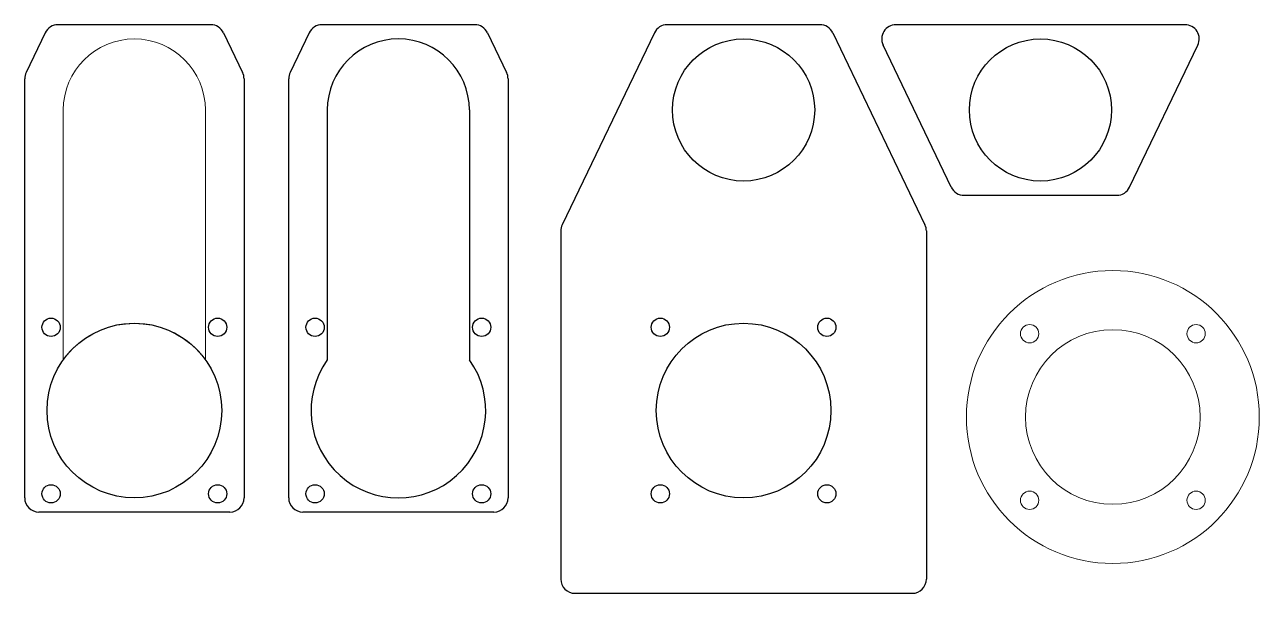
# Model space of a CAD drawing. Header units: millimetres. Extents: x -258 to 46, y -3 to 137.
import ezdxf

# ---------------------------------------------------------------- set-up
doc = ezdxf.new("R2010")
doc.units = ezdxf.units.MM
doc.header["$LTSCALE"] = 16.948048
doc.layers.add('Ring', color=7, linetype='CONTINUOUS', lineweight=0)
doc.layers.add('Tasche', color=7, linetype='CONTINUOUS', lineweight=0)
doc.layers.add('VOLLLINIE_BREIT', color=7, linetype='CONTINUOUS')

msp = doc.modelspace()

# ---------------------------------------------------------------- linework, layer by layer
at = {"layer": 'Ring'}
for centre, radius in [((10, 40), 36.06), ((-10.5, 60.5), 2.25), ((10, 40), 21.5), ((30.5, 60.5), 2.25), ((-10.5, 19.5), 2.25), ((30.5, 19.5), 2.25)]:
    msp.add_circle(centre, radius, dxfattribs=at)
at = {"layer": 'Tasche'}
for p, q in [((-248.42, 115.59), (-248.42, 54.08)), ((-213.42, 115.59), (-213.42, 54.08))]:
    msp.add_line(p, q, dxfattribs=at)
for centre, radius, start, end in [((-230.92, 115.59), 17.5, 0, 180), ((-230.92, 41.59), 21.5, 35.516, 144.484)]:
    msp.add_arc(centre, radius, start, end, dxfattribs=at)
at = {"layer": 'VOLLLINIE_BREIT'}
for p, q in [((-252.87, 134.61), (-257.58, 124.81)), ((-212.12, 136.59), (-249.72, 136.59)), ((-208.97, 134.61), (-204.27, 124.81)), ((-187.87, 134.61), (-192.58, 124.81)), ((-147.12, 136.59), (-184.72, 136.59)), ((-143.97, 134.61), (-139.27, 124.81)), ((-102.87, 134.61), (-125.58, 87.31)), ((-62.12, 136.59), (-99.72, 136.59)), ((-58.97, 134.61), (-36.27, 87.31)), ((27.77, 136.59), (-43.42, 136.59)), ((-29.78, 96.58), (-46.58, 131.58)), ((14.13, 96.58), (30.93, 131.58)), ((-257.92, 20.09), (-257.92, 123.3)), ((-203.92, 123.3), (-203.92, 20.09)), ((-192.92, 20.09), (-192.92, 123.3)), ((-138.92, 123.3), (-138.92, 20.09)), ((-183.42, 115.59), (-183.42, 54.08)), ((-148.42, 115.59), (-148.42, 54.08)), ((-26.62, 94.59), (10.97, 94.59)), ((-125.92, 85.8), (-125.92, 0.09)), ((-35.92, 85.8), (-35.92, 0.09)), ((-207.42, 16.59), (-254.42, 16.59)), ((-142.42, 16.59), (-189.42, 16.59)), ((-122.42, -3.41), (-39.42, -3.41))]:
    msp.add_line(p, q, dxfattribs=at)
for centre, radius in [((-80.92, 115.59), 17.5), ((-7.83, 115.59), 17.5), ((-251.42, 62.09), 2.25), ((-210.42, 62.09), 2.25), ((-186.42, 62.09), 2.25), ((-145.42, 62.09), 2.25), ((-101.42, 62.09), 2.25), ((-60.42, 62.09), 2.25), ((-230.92, 41.59), 21.5), ((-80.92, 41.59), 21.5), ((-251.42, 21.09), 2.25), ((-210.42, 21.09), 2.25), ((-186.42, 21.09), 2.25), ((-145.42, 21.09), 2.25), ((-101.42, 21.09), 2.25), ((-60.42, 21.09), 2.25)]:
    msp.add_circle(centre, radius, dxfattribs=at)
for centre, radius, start, end in [((-249.72, 133.09), 3.5, 90, 154.359), ((-212.12, 133.09), 3.5, 25.641, 90), ((-184.72, 133.09), 3.5, 90, 154.359), ((-147.12, 133.09), 3.5, 25.641, 90), ((-99.72, 133.09), 3.5, 90, 154.359), ((-62.12, 133.09), 3.5, 25.641, 90), ((-43.42, 133.09), 3.5, 90, 205.641), ((27.77, 133.09), 3.5, 334.359, 450), ((-165.92, 115.59), 17.5, 0, 180), ((-254.42, 123.3), 3.5, 154.359, 180), ((-207.42, 123.3), 3.5, 0, 25.641), ((-189.42, 123.3), 3.5, 154.359, 180), ((-142.42, 123.3), 3.5, 0, 25.641), ((-26.62, 98.09), 3.5, 205.641, 270), ((10.97, 98.09), 3.5, 270, 334.359), ((-122.42, 85.8), 3.5, 154.359, 180), ((-39.42, 85.8), 3.5, 360, 385.641), ((-165.92, 41.59), 21.5, 144.484, 395.516), ((-254.42, 20.09), 3.5, 180, 270), ((-207.42, 20.09), 3.5, 270, 360), ((-189.42, 20.09), 3.5, 180, 270), ((-142.42, 20.09), 3.5, 270, 360), ((-122.42, 0.09), 3.5, 180, 270), ((-39.42, 0.09), 3.5, 270, 360)]:
    msp.add_arc(centre, radius, start, end, dxfattribs=at)

doc.saveas('drawing.dxf')
